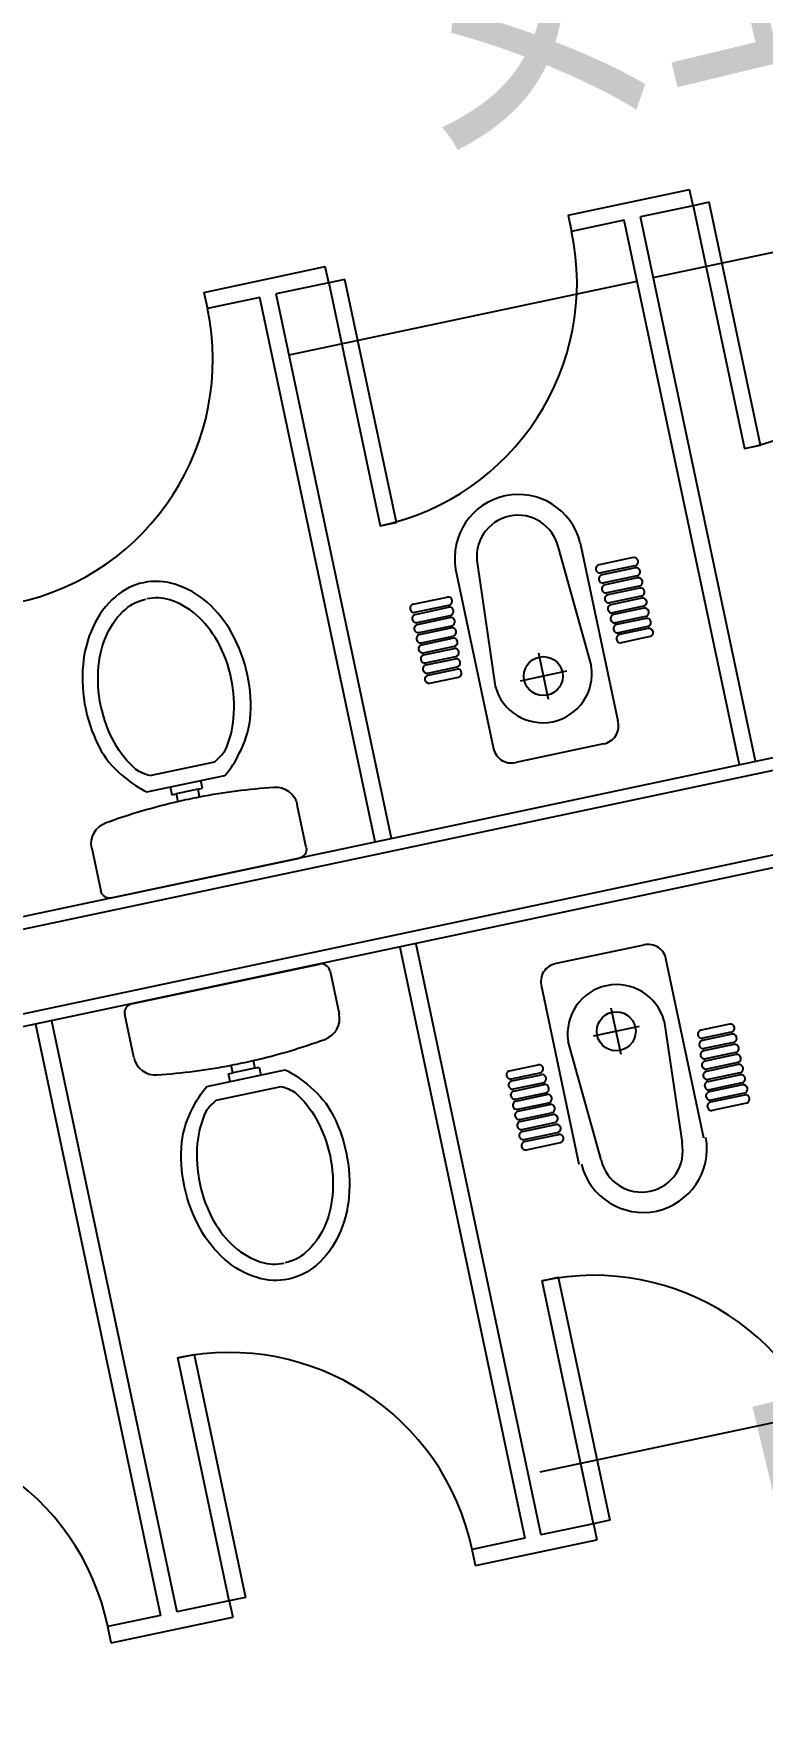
# Model space of a CAD drawing. Header units: millimetres. Extents: x 347599 to 1495443, y -100002 to 152717.
# Drawn here: x 1334863 to 1336624, y 48807 to 52884 of the extents above; entities that cross this region are included whole.
import ezdxf

# ---------------------------------------------------------------- set-up
doc = ezdxf.new("R2010")
doc.units = ezdxf.units.MM
doc.header["$LTSCALE"] = 1000
doc.header["$PDMODE"] = 1
doc.layers.get('0').update_dxf_attribs({"linetype": 'CONTINUOUS'})
doc.layers.get('Defpoints').update_dxf_attribs({"linetype": 'CONTINUOUS'})
for name, color, linetype in [('A—墙体', 7, 'CONTINUOUS'), ('A—轴线、尺寸', 1, 'CONTINUOUS'), ('I—平面—卫生间隔断（不到顶）', 48, 'CONTINUOUS'), ('I—平面—文字', 40, 'CONTINUOUS'), ('I—平面—洁具2', 44, 'CONTINUOUS'), ('I—平面—装饰面层线', 192, 'CONTINUOUS'), ('I—平面—踏步', 80, 'CONTINUOUS'), ('轴线100', 1, 'CONTINUOUS')]:
    doc.layers.add(name, color=color, linetype=linetype)
doc.styles.add('ARIAL', font='simhei.ttf', dxfattribs={"width": 0.9})
doc.styles.add('XD2008', font='simhei.ttf', dxfattribs={"width": 0.7})
doc.dimstyles.new('200', dxfattribs={"dimscale": 200, "dimtxt": 2.5, "dimasz": 2, "dimexe": 1, "dimexo": 1, "dimgap": 0.8, "dimtad": 1, "dimdec": 0, "dimdsep": 46, "dimtxsty": 'ARIAL', "dimblk1": 'ARCHTICK', "dimblk2": 'ARCHTICK', "dimsah": 1, "dimcen": -0.9, "dimdle": 1, "dimclrd": 256, "dimclre": 256, "dimclrt": 40, "dimaunit": 1, "dimadec": 0, "dimazin": 0, "dimtfac": 0.35, "dimtdec": 0, "dimtix": 1, "dimtmove": 2, "dimatfit": 3, "dimldrblk": 'ARCHTICK', "dimfxl": 0, "dimtvp": 0.8, "dimtolj": 1, "dimtzin": 0, "dimarcsym": 0})
doc.dimstyles.new('副本 100', dxfattribs={"dimscale": 100, "dimtxt": 2.5, "dimasz": 2, "dimexe": 1, "dimexo": 1, "dimgap": 0.8, "dimtad": 1, "dimdec": 0, "dimdsep": 46, "dimtxsty": 'ARIAL', "dimblk1": 'ARCHTICK', "dimblk2": 'ARCHTICK', "dimsah": 1, "dimcen": -0.9, "dimdle": 1, "dimclrd": 256, "dimclre": 256, "dimclrt": 40, "dimaunit": 1, "dimadec": 0, "dimazin": 0, "dimtfac": 0.35, "dimtdec": 0, "dimtix": 1, "dimtmove": 2, "dimatfit": 3, "dimldrblk": 'ARCHTICK', "dimfxl": 0, "dimtvp": 0.8, "dimtolj": 1, "dimtzin": 0, "dimarcsym": 0})

# ---------------------------------------------------------------- blocks, each defined once
blk = doc.blocks.new('_ArchTick')
at = {"color": 0, "linetype": 'ByBlock', "const_width": 0.4}
blk.add_lwpolyline([(-0.5, -0.5), (0.5, 0.5)], dxfattribs=at)
blk = doc.blocks.new('*D208')
at = {"layer": 'A—轴线、尺寸', "linetype": 'ByBlock', "lineweight": -2}
for p, q in [((1320932.1, 93756.1), (1314573, 92410)), ((1314727.3, 92647.1), (1332983.4, 6408.2)), ((1339105.1, 7908.6), (1332746.3, 6562.5))]:
    blk.add_line(p, q, dxfattribs=at)
at = {"layer": 'Defpoints', "color": 0, "linetype": 'ByBlock'}
for p in [(1321127.8, 93797.6), (1339300.8, 7950), (1332942, 6603.9)]:
    blk.add_point(p, dxfattribs=at)
at = {"layer": 'A—轴线、尺寸', "linetype": 'ByBlock', "lineweight": -2, "xscale": 400, "yscale": 400, "zscale": 400}
for p, rotation in [((1314768.7, 92451.4), 101.9526484623862), ((1332942, 6603.9), 281.9526484623862)]:
    blk.add_blockref('_ArchTick', p, dxfattribs=dict(at, rotation=rotation))
at = {"layer": 'A—轴线、尺寸', "color": 40, "linetype": 'ByBlock', "insert": (1324259.2, 49613.1), "char_height": 500, "attachment_point": 5, "rotation": 281.9526, "style": 'ARIAL'}
blk.add_mtext('\\A1;87750', dxfattribs=at)
blk = doc.blocks.new('matong')
at = {"layer": 'I—平面—洁具2'}
for p, q in [((-0.43, 0), (0.43, 0)), ((-0.47, -0.2353), (-0.47, -0.04)), ((0.47, -0.04), (0.47, -0.2353)), ((-0.05, -0.3957), (-0.05, -0.3605)), ((0.05, -0.3605), (0.05, -0.3957)), ((-0.1763, -0.431), (0.1809, -0.431)), ((-0.07, -0.3957), (-0.05, -0.3957)), ((-0.07, -0.431), (-0.07, -0.3957)), ((0.05, -0.3957), (-0.05, -0.3957)), ((0.05, -0.3957), (0.07, -0.3957)), ((0.07, -0.3957), (0.07, -0.431)), ((-0.1484, -0.4997), (0.1484, -0.4997))]:
    blk.add_line(p, q, dxfattribs=at)
for points in [[(0.0023, -1.35, -0.128381), (-0.1331, -1.3146, -0.106268), (-0.2594, -1.2034, -0.085065), (-0.3382, -1.047, -0.074422), (-0.3678, -0.8494, -0.074422), (-0.3382, -0.6518, -0.093985), (-0.2594, -0.5143, -0.073872), (-0.1763, -0.431, -0.130921)], [(0.1809, -0.431, -0.073872), (0.264, -0.5143, -0.093985), (0.3428, -0.6518, -0.074422), (0.3724, -0.8494, -0.074422), (0.3428, -1.047, -0.085065), (0.264, -1.2034, -0.106268), (0.1378, -1.3146, -0.128381), (0.0023, -1.35, -0.130921)], [(-0.1484, -0.4997, 0.073654), (-0.2043, -0.5395, 0.085065), (-0.2718, -0.6735, 0.074422), (-0.2982, -0.8494, 0.074422), (-0.2718, -1.0253, 0.085065), (-0.2043, -1.1593, 0.106268), (-0.1015, -1.2499, 0.128381), (-0.0023, -1.2758, 0.131396)], [(0.1484, -0.4997, -0.073654), (0.2043, -0.5395, -0.085065), (0.2718, -0.6735, -0.074422), (0.2982, -0.8494, -0.074422), (0.2718, -1.0253, -0.085065), (0.2043, -1.1593, -0.106268), (0.1015, -1.2499, -0.128381), (0.0023, -1.2758, -0.131396)]]:
    blk.add_lwpolyline(points, format="xyb", dxfattribs=at)
for centre, radius, start, end in [((-0.43, -0.04), 0.04, 90, 180), ((0.43, -0.04), 0.04, 0, 90), ((-0.37, -0.2353), 0.1, 180, 262.06814), ((0.37, -0.2353), 0.1, 277.93186, 0), ((0, 2.4203), 2.7813, 262.06814, 268.96991), ((0, 2.4203), 2.7813, 268.96991, 271.03009), ((0, 2.4203), 2.7813, 271.03009, 277.93186)]:
    blk.add_arc(centre, radius, start, end, dxfattribs=at)
blk = doc.blocks.new('*D456')
at = {"layer": 'Defpoints', "color": 0, "linetype": 'Continuous'}
for p in [(1321127.8, 93797.6), (1339300.8, 7950), (1332942, 6603.9)]:
    blk.add_point(p, dxfattribs=at)
at = {"layer": '轴线100', "linetype": 'Continuous', "lineweight": -2}
for p, q in [((1321029.9, 93776.9), (1314670.9, 92430.7)), ((1314748, 92549.2), (1332962.7, 6506.1)), ((1339202.9, 7929.3), (1332844.2, 6583.2))]:
    blk.add_line(p, q, dxfattribs=at)
at = {"layer": '轴线100', "linetype": 'Continuous', "lineweight": -2, "xscale": 200, "yscale": 200, "zscale": 200}
for p, rotation in [((1314768.7, 92451.4), 101.9526484623766), ((1332942, 6603.9), 281.9526484623766)]:
    blk.add_blockref('_ArchTick', p, dxfattribs=dict(at, rotation=rotation))
at = {"layer": '轴线100', "color": 40, "linetype": 'Continuous', "insert": (1324082, 49575.6), "char_height": 300, "attachment_point": 5, "rotation": 281.9526, "style": 'ARIAL'}
blk.add_mtext('\\A1;87750', dxfattribs=at)

msp = doc.modelspace()

# ---------------------------------------------------------------- linework, layer by layer
at = {"layer": 'A—墙体'}
for p, q in [((1333124.4, 50153.8), (1341552.6, 51938.2)), ((1333124.4, 50153.8), (1341552.6, 51938.2)), ((1333083, 50349.4), (1339246.1, 51654.3)), ((1333083, 50349.4), (1339246.1, 51654.3))]:
    msp.add_line(p, q, dxfattribs=at)
at = {"layer": 'I—平面—卫生间隔断（不到顶）', "ltscale": 3}
for p, q in [((1336155.1, 52446), (1336448.6, 52508.1)), ((1336155.1, 52446), (1336448.6, 52508.1)), ((1336155.1, 52446), (1336448.6, 52508.1)), ((1336155.1, 52446), (1336448.6, 52508.1)), ((1336456.9, 52469), (1336448.6, 52508.1)), ((1336155.1, 52446), (1336163.4, 52406.9)), ((1336456.9, 52469), (1336329.7, 52442.1)), ((1336456.9, 52469), (1336329.7, 52442.1)), ((1336456.9, 52469), (1336329.7, 52442.1)), ((1336608.2, 51126.5), (1336329.7, 52442.1)), ((1336290.6, 52433.8), (1336163.4, 52406.9)), ((1336290.6, 52433.8), (1336163.4, 52406.9)), ((1336569.1, 51118.2), (1336290.6, 52433.8)), ((1335274.6, 52259.6), (1335568.1, 52321.7)), ((1335274.6, 52259.6), (1335568.1, 52321.7)), ((1335274.6, 52259.6), (1335568.1, 52321.7)), ((1335274.6, 52259.6), (1335568.1, 52321.7)), ((1335576.4, 52282.6), (1335568.1, 52321.7)), ((1335576.4, 52282.6), (1335449.2, 52255.7)), ((1335576.4, 52282.6), (1335449.2, 52255.7)), ((1335576.4, 52282.6), (1335449.2, 52255.7)), ((1335274.6, 52259.6), (1335282.9, 52220.4)), ((1335410.1, 52247.4), (1335282.9, 52220.4)), ((1335410.1, 52247.4), (1335282.9, 52220.4)), ((1335688.6, 50931.8), (1335410.1, 52247.4)), ((1335727.8, 50940.1), (1335449.2, 52255.7)), ((1335786.9, 50685.9), (1336089.3, 49257.6)), ((1335747.8, 50677.7), (1336050.2, 49249.3)), ((1334867.3, 50491.3), (1335169.7, 49062.9)), ((1334906.4, 50499.5), (1335208.8, 49071.2)), ((1336216.5, 49284.5), (1336089.3, 49257.6)), ((1336216.5, 49284.5), (1336089.3, 49257.6)), ((1336216.5, 49284.5), (1336089.3, 49257.6)), ((1336216.5, 49284.5), (1336224.7, 49245.4)), ((1336050.2, 49249.3), (1335923, 49222.4)), ((1336050.2, 49249.3), (1335923, 49222.4)), ((1335931.3, 49183.3), (1335923, 49222.4)), ((1335931.3, 49183.3), (1336224.7, 49245.4)), ((1335931.3, 49183.3), (1336224.7, 49245.4)), ((1335931.3, 49183.3), (1336224.7, 49245.4)), ((1335931.3, 49183.3), (1336224.7, 49245.4)), ((1335336, 49098.1), (1335208.8, 49071.2)), ((1335336, 49098.1), (1335208.8, 49071.2)), ((1335336, 49098.1), (1335208.8, 49071.2)), ((1335336, 49098.1), (1335344.3, 49059)), ((1335169.7, 49062.9), (1335042.5, 49036)), ((1335169.7, 49062.9), (1335042.5, 49036)), ((1335050.8, 48996.9), (1335344.3, 49059)), ((1335050.8, 48996.9), (1335344.3, 49059)), ((1335050.8, 48996.9), (1335344.3, 49059)), ((1335050.8, 48996.9), (1335344.3, 49059)), ((1335050.8, 48996.9), (1335042.5, 49036))]:
    msp.add_line(p, q, dxfattribs=at)
for points in [[(1336496, 52477.3), (1336456.9, 52469), (1336581.2, 51882), (1336620.3, 51890.3)], [(1335615.6, 52290.9), (1335576.4, 52282.6), (1335700.7, 51695.6), (1335739.8, 51703.9)], [(1336255.6, 49292.8), (1336216.5, 49284.5), (1336092.2, 49871.5), (1336131.3, 49879.8)], [(1335375.1, 49106.4), (1335336, 49098.1), (1335211.7, 49685.1), (1335250.8, 49693.4)]]:
    msp.add_lwpolyline(points, close=True, dxfattribs=at)
for centre, start, end in [((1336456.9, 52469), 281.9532, 11.9532), ((1335576.4, 52282.6), 281.9532, 11.9532), ((1334695.9, 52096.2), 281.9532, 11.9532), ((1336216.5, 49284.5), 11.9536, 101.9536), ((1335336, 49098.1), 11.9536, 101.9536), ((1334455.5, 48911.7), 11.9536, 101.9536)]:
    msp.add_arc(centre, 600, start, end, dxfattribs=at)
at = {"layer": 'I—平面—洁具2'}
for p, q in [((1336211.1, 51356.9), (1336131.5, 51643)), ((1336184.3, 51654.2), (1336275.2, 51224.7)), ((1335883.1, 51590.4), (1335974, 51161)), ((1335935.9, 51601.6), (1335979, 51307.8)), ((1336222.3, 51589.3), (1336222.3, 51589.3)), ((1336312.3, 51618.6), (1336230, 51601.2)), ((1336316.4, 51599), (1336234.1, 51581.6)), ((1336317.5, 51594.1), (1336237.1, 51577.1)), ((1336324.1, 51610.9), (1336324.1, 51610.9)), ((1336329.3, 51586.4), (1336329.3, 51586.4)), ((1336229.4, 51565.3), (1336229.4, 51565.3)), ((1336236.4, 51541.2), (1336236.4, 51541.2)), ((1336321.6, 51574.6), (1336241.2, 51557.6)), ((1336322.6, 51569.7), (1336244.2, 51553.1)), ((1336326.8, 51550.1), (1336248.3, 51533.5)), ((1336327.8, 51545.2), (1336251.2, 51529)), ((1336334.5, 51562), (1336334.5, 51562)), ((1336339.7, 51537.5), (1336339.7, 51537.5)), ((1335780.5, 51506), (1335862.8, 51523.5)), ((1335780.5, 51506), (1335862.8, 51523.5)), ((1335784.7, 51486.5), (1335866.9, 51503.9)), ((1335784.7, 51486.5), (1335866.9, 51503.9)), ((1335785.7, 51481.6), (1335866.1, 51498.6)), ((1335785.7, 51481.6), (1335866.1, 51498.6)), ((1335874.7, 51515.7), (1335874.7, 51515.7)), ((1335874.7, 51515.7), (1335874.7, 51515.7)), ((1336243.5, 51517.2), (1336243.5, 51517.2)), ((1336331.9, 51525.7), (1336255.4, 51509.5)), ((1336333, 51520.8), (1336258.3, 51505)), ((1336337.1, 51501.2), (1336262.5, 51485.4)), ((1336344.8, 51513.1), (1336344.8, 51513.1)), ((1335772.8, 51494.2), (1335772.8, 51494.2)), ((1335772.8, 51494.2), (1335772.8, 51494.2)), ((1335778, 51469.7), (1335778, 51469.7)), ((1335778, 51469.7), (1335778, 51469.7)), ((1335789.8, 51462), (1335870.2, 51479)), ((1335789.8, 51462), (1335870.2, 51479)), ((1335790.9, 51457.1), (1335869.4, 51473.7)), ((1335790.9, 51457.1), (1335869.4, 51473.7)), ((1335877.9, 51490.9), (1335877.9, 51490.9)), ((1335877.9, 51490.9), (1335877.9, 51490.9)), ((1335881.2, 51466), (1335881.2, 51466)), ((1335881.2, 51466), (1335881.2, 51466)), ((1336250.6, 51493.1), (1336250.6, 51493.1)), ((1336257.7, 51469.1), (1336257.7, 51469.1)), ((1336261.5, 51469.9), (1336261.5, 51469.9)), ((1336338.2, 51496.3), (1336265.4, 51480.9)), ((1336342.3, 51476.7), (1336269.5, 51461.3)), ((1336343.3, 51471.9), (1336272.5, 51456.9)), ((1336350, 51488.6), (1336350, 51488.6)), ((1336355.2, 51464.1), (1336355.2, 51464.1)), ((1335783.2, 51445.3), (1335783.2, 51445.3)), ((1335783.2, 51445.3), (1335783.2, 51445.3)), ((1335788.3, 51420.8), (1335788.3, 51420.8)), ((1335788.3, 51420.8), (1335788.3, 51420.8)), ((1335795, 51437.6), (1335873.5, 51454.2)), ((1335795, 51437.6), (1335873.5, 51454.2)), ((1335796.1, 51432.7), (1335872.6, 51448.9)), ((1335796.1, 51432.7), (1335872.6, 51448.9)), ((1335800.2, 51413.1), (1335876.8, 51429.3)), ((1335800.2, 51413.1), (1335876.8, 51429.3)), ((1335801.2, 51408.2), (1335875.9, 51424)), ((1335801.2, 51408.2), (1335875.9, 51424)), ((1335884.5, 51441.2), (1335884.5, 51441.2)), ((1335884.5, 51441.2), (1335884.5, 51441.2)), ((1335887.8, 51416.3), (1335887.8, 51416.3)), ((1335887.8, 51416.3), (1335887.8, 51416.3)), ((1336264.8, 51445), (1336264.8, 51445)), ((1336266.7, 51445.4), (1336266.7, 51445.4)), ((1336271.8, 51420.9), (1336271.8, 51420.9)), ((1336347.5, 51452.3), (1336276.6, 51437.3)), ((1336348.5, 51447.4), (1336279.5, 51432.8)), ((1336360.4, 51439.7), (1336360.4, 51439.7)), ((1335793.5, 51396.3), (1335793.5, 51396.3)), ((1335793.5, 51396.3), (1335793.5, 51396.3)), ((1335805.4, 51388.6), (1335880.1, 51404.4)), ((1335805.4, 51388.6), (1335880.1, 51404.4)), ((1335806.4, 51383.7), (1335879.2, 51399.2)), ((1335806.4, 51383.7), (1335879.2, 51399.2)), ((1335810.6, 51364.2), (1335883.3, 51379.6)), ((1335810.6, 51364.2), (1335883.3, 51379.6)), ((1335811.6, 51359.3), (1335882.5, 51374.3)), ((1335811.6, 51359.3), (1335882.5, 51374.3)), ((1335887.2, 51390.6), (1335887.2, 51390.6)), ((1335887.2, 51390.6), (1335887.2, 51390.6)), ((1335891, 51391.4), (1335891, 51391.4)), ((1335891, 51391.4), (1335891, 51391.4)), ((1336083.2, 51388.3), (1336106.9, 51276.5)), ((1335798.7, 51371.9), (1335798.7, 51371.9)), ((1335798.7, 51371.9), (1335798.7, 51371.9)), ((1335803.9, 51347.4), (1335803.9, 51347.4)), ((1335803.9, 51347.4), (1335803.9, 51347.4)), ((1335815.7, 51339.7), (1335886.6, 51354.7)), ((1335815.7, 51339.7), (1335886.6, 51354.7)), ((1335816.8, 51334.8), (1335885.7, 51349.4)), ((1335816.8, 51334.8), (1335885.7, 51349.4)), ((1335892.4, 51366.2), (1335892.4, 51366.2)), ((1335892.4, 51366.2), (1335892.4, 51366.2)), ((1335894.3, 51366.6), (1335894.3, 51366.6)), ((1335894.3, 51366.6), (1335894.3, 51366.6)), ((1335897.6, 51341.7), (1335897.6, 51341.7)), ((1335897.6, 51341.7), (1335897.6, 51341.7)), ((1336151, 51344.2), (1336039.2, 51320.5)), ((1335809.1, 51323), (1335809.1, 51323)), ((1335809.1, 51323), (1335809.1, 51323)), ((1335820.9, 51315.3), (1335889.9, 51329.9)), ((1335820.9, 51315.3), (1335889.9, 51329.9)), ((1336240.5, 51168.9), (1336028.3, 51124)), ((1336337.9, 50682.7), (1336125.7, 50637.7)), ((1336483.2, 50216.3), (1336392.2, 50645.7)), ((1336182, 50152.5), (1336091.1, 50581.9)), ((1336283, 50418.4), (1336259.3, 50530.2)), ((1336327.1, 50486.1), (1336215.3, 50462.5)), ((1336387.2, 50498.9), (1336430.4, 50205.1)), ((1336557.2, 50483.7), (1336557.2, 50483.7)), ((1336234.8, 50163.7), (1336155.1, 50449.7)), ((1336468.7, 50465), (1336468.7, 50465)), ((1336472, 50440.1), (1336472, 50440.1)), ((1336473.9, 50440.5), (1336473.9, 50440.5)), ((1336550.5, 50467), (1336479.7, 50452)), ((1336549.5, 50471.9), (1336480.5, 50457.3)), ((1336555.7, 50442.5), (1336482.9, 50427.1)), ((1336554.7, 50447.4), (1336483.8, 50432.4)), ((1336562.4, 50459.3), (1336562.4, 50459.3)), ((1336475.2, 50415.3), (1336475.2, 50415.3)), ((1336479, 50416.1), (1336479, 50416.1)), ((1336560.9, 50418.1), (1336486.2, 50402.3)), ((1336559.9, 50423), (1336487.1, 50407.5)), ((1336565, 50398.5), (1336490.4, 50382.7)), ((1336567.6, 50434.8), (1336567.6, 50434.8)), ((1336572.8, 50410.4), (1336572.8, 50410.4)), ((1336005.9, 50366.9), (1336005.9, 50366.9)), ((1336005.9, 50366.9), (1336005.9, 50366.9)), ((1336013.6, 50378.8), (1336082.6, 50393.4)), ((1336013.6, 50378.8), (1336082.6, 50393.4)), ((1336017.8, 50359.2), (1336086.7, 50373.8)), ((1336017.8, 50359.2), (1336086.7, 50373.8)), ((1336018.8, 50354.3), (1336089.7, 50369.4)), ((1336018.8, 50354.3), (1336089.7, 50369.4)), ((1336094.5, 50385.7), (1336094.5, 50385.7)), ((1336094.5, 50385.7), (1336094.5, 50385.7)), ((1336099.6, 50361.2), (1336099.6, 50361.2)), ((1336099.6, 50361.2), (1336099.6, 50361.2)), ((1336101.5, 50361.6), (1336101.5, 50361.6)), ((1336101.5, 50361.6), (1336101.5, 50361.6)), ((1336478.5, 50390.4), (1336478.5, 50390.4)), ((1336481.8, 50365.5), (1336481.8, 50365.5)), ((1336566.1, 50393.6), (1336489.5, 50377.4)), ((1336571.3, 50369.2), (1336492.8, 50352.5)), ((1336570.2, 50374), (1336493.7, 50357.8)), ((1336577.9, 50385.9), (1336577.9, 50385.9)), ((1336583.1, 50361.4), (1336583.1, 50361.4)), ((1336011.1, 50342.5), (1336011.1, 50342.5)), ((1336011.1, 50342.5), (1336011.1, 50342.5)), ((1336016.3, 50318), (1336016.3, 50318)), ((1336016.3, 50318), (1336016.3, 50318)), ((1336023, 50334.8), (1336093.8, 50349.8)), ((1336023, 50334.8), (1336093.8, 50349.8)), ((1336024, 50329.9), (1336096.8, 50345.3)), ((1336024, 50329.9), (1336096.8, 50345.3)), ((1336028.1, 50310.3), (1336100.9, 50325.7)), ((1336028.1, 50310.3), (1336100.9, 50325.7)), ((1336029.2, 50305.4), (1336103.8, 50321.3)), ((1336029.2, 50305.4), (1336103.8, 50321.3)), ((1336104.8, 50336.8), (1336104.8, 50336.8)), ((1336104.8, 50336.8), (1336104.8, 50336.8)), ((1336108.6, 50337.6), (1336108.6, 50337.6)), ((1336108.6, 50337.6), (1336108.6, 50337.6)), ((1336485.1, 50340.7), (1336485.1, 50340.7)), ((1336488.4, 50315.8), (1336488.4, 50315.8)), ((1336576.4, 50344.7), (1336496.1, 50327.7)), ((1336575.4, 50349.6), (1336496.9, 50333)), ((1336581.6, 50320.2), (1336499.4, 50302.8)), ((1336580.6, 50325.1), (1336500.2, 50308.1)), ((1336588.3, 50337), (1336588.3, 50337)), ((1336021.5, 50293.6), (1336021.5, 50293.6)), ((1336021.5, 50293.6), (1336021.5, 50293.6)), ((1336033.3, 50285.9), (1336108, 50301.7)), ((1336033.3, 50285.9), (1336108, 50301.7)), ((1336034.4, 50281), (1336110.9, 50297.2)), ((1336034.4, 50281), (1336110.9, 50297.2)), ((1336038.5, 50261.4), (1336115.1, 50277.6)), ((1336038.5, 50261.4), (1336115.1, 50277.6)), ((1336115.7, 50313.5), (1336115.7, 50313.5)), ((1336115.7, 50313.5), (1336115.7, 50313.5)), ((1336122.8, 50289.5), (1336122.8, 50289.5)), ((1336122.8, 50289.5), (1336122.8, 50289.5)), ((1336491.6, 50291), (1336491.6, 50291)), ((1336585.8, 50300.7), (1336503.5, 50283.2)), ((1336593.5, 50312.5), (1336593.5, 50312.5)), ((1336026.6, 50269.1), (1336026.6, 50269.1)), ((1336026.6, 50269.1), (1336026.6, 50269.1)), ((1336031.8, 50244.7), (1336031.8, 50244.7)), ((1336031.8, 50244.7), (1336031.8, 50244.7)), ((1336039.5, 50256.5), (1336118, 50273.1)), ((1336039.5, 50256.5), (1336118, 50273.1)), ((1336043.7, 50237), (1336122.2, 50253.6)), ((1336043.7, 50237), (1336122.2, 50253.6)), ((1336044.7, 50232.1), (1336125.1, 50249.1)), ((1336044.7, 50232.1), (1336125.1, 50249.1)), ((1336129.9, 50265.4), (1336129.9, 50265.4)), ((1336129.9, 50265.4), (1336129.9, 50265.4)), ((1336136.9, 50241.4), (1336136.9, 50241.4)), ((1336136.9, 50241.4), (1336136.9, 50241.4)), ((1336037, 50220.2), (1336037, 50220.2)), ((1336037, 50220.2), (1336037, 50220.2)), ((1336042.2, 50195.7), (1336042.2, 50195.7)), ((1336042.2, 50195.7), (1336042.2, 50195.7)), ((1336048.9, 50212.5), (1336129.2, 50229.5)), ((1336048.9, 50212.5), (1336129.2, 50229.5)), ((1336049.9, 50207.6), (1336132.2, 50225)), ((1336049.9, 50207.6), (1336132.2, 50225)), ((1336054, 50188), (1336136.3, 50205.5)), ((1336054, 50188), (1336136.3, 50205.5)), ((1336144, 50217.3), (1336144, 50217.3)), ((1336144, 50217.3), (1336144, 50217.3))]:
    msp.add_line(p, q, dxfattribs=at)
for points in [[(1336352.7, 51427.8), (1336283.7, 51413.2)], [(1336545.4, 50491.4), (1336476.4, 50476.8)]]:
    msp.add_lwpolyline(points, dxfattribs=at)
for centre in [(1336095.1, 51332.4), (1336271.2, 50474.3)]:
    msp.add_circle(centre, 47.1, dxfattribs=at)
for centre, radius, start, end in [((1336034.8, 51617.1), 154, 13.9319, 189.9742), ((1336034, 51621), 100, 12.728, 191.1781), ((1336314.3, 51608.8), 10, 11.953, 101.953), ((1336232.1, 51591.4), 10, 101.953, 191.953), ((1336232.1, 51591.4), 10, 191.953, 281.953), ((1336314.3, 51608.8), 10, 281.953, 11.953), ((1336319.5, 51584.4), 10, 11.953, 101.953), ((1336319.5, 51584.4), 10, 281.953, 11.953), ((1336239.1, 51567.3), 10, 101.953, 191.953), ((1336239.1, 51567.3), 10, 191.953, 281.953), ((1336246.2, 51543.3), 10, 101.953, 191.953), ((1336246.2, 51543.3), 10, 191.953, 281.953), ((1336324.7, 51559.9), 10, 11.953, 101.953), ((1336324.7, 51559.9), 10, 281.953, 11.953), ((1336329.9, 51535.4), 10, 11.953, 101.953), ((1336329.9, 51535.4), 10, 281.953, 11.953), ((1335782.6, 51496.3), 10, 101.953, 191.953), ((1335782.6, 51496.3), 10, 101.953, 191.953), ((1335864.9, 51513.7), 10, 11.953, 101.953), ((1335864.9, 51513.7), 10, 11.953, 101.953), ((1335868.1, 51488.8), 10, 11.953, 101.953), ((1335868.1, 51488.8), 10, 11.953, 101.953), ((1335864.9, 51513.7), 10, 281.953, 11.953), ((1335864.9, 51513.7), 10, 281.953, 11.953), ((1336253.3, 51519.2), 10, 101.953, 191.953), ((1336253.3, 51519.2), 10, 191.953, 281.953), ((1336260.4, 51495.2), 10, 101.953, 191.953), ((1336335.1, 51511), 10, 11.953, 101.953), ((1336335.1, 51511), 10, 281.953, 11.953), ((1336340.2, 51486.5), 10, 11.953, 101.953), ((1335782.6, 51496.3), 10, 191.953, 281.953), ((1335782.6, 51496.3), 10, 191.953, 281.953), ((1335787.8, 51471.8), 10, 101.953, 191.953), ((1335787.8, 51471.8), 10, 101.953, 191.953), ((1335787.8, 51471.8), 10, 191.953, 281.953), ((1335787.8, 51471.8), 10, 191.953, 281.953), ((1335793, 51447.3), 10, 101.953, 191.953), ((1335793, 51447.3), 10, 101.953, 191.953), ((1335871.4, 51463.9), 10, 11.953, 101.953), ((1335871.4, 51463.9), 10, 11.953, 101.953), ((1335868.1, 51488.8), 10, 281.953, 11.953), ((1335868.1, 51488.8), 10, 281.953, 11.953), ((1335871.4, 51463.9), 10, 281.953, 11.953), ((1335871.4, 51463.9), 10, 281.953, 11.953), ((1336260.4, 51495.2), 10, 191.953, 281.953), ((1336267.5, 51471.1), 10, 101.953, 191.953), ((1336267.5, 51471.1), 10, 191.953, 281.953), ((1336274.5, 51447.1), 10, 101.953, 191.953), ((1336340.2, 51486.5), 10, 281.953, 11.953), ((1336345.4, 51462.1), 10, 11.953, 101.953), ((1336345.4, 51462.1), 10, 281.953, 11.953), ((1335793, 51447.3), 10, 191.953, 281.953), ((1335793, 51447.3), 10, 191.953, 281.953), ((1335798.1, 51422.9), 10, 101.953, 191.953), ((1335798.1, 51422.9), 10, 101.953, 191.953), ((1335798.1, 51422.9), 10, 191.953, 281.953), ((1335798.1, 51422.9), 10, 191.953, 281.953), ((1335874.7, 51439.1), 10, 11.953, 101.953), ((1335874.7, 51439.1), 10, 11.953, 101.953), ((1335878, 51414.2), 10, 11.953, 101.953), ((1335878, 51414.2), 10, 11.953, 101.953), ((1335874.7, 51439.1), 10, 281.953, 11.953), ((1335874.7, 51439.1), 10, 281.953, 11.953), ((1335878, 51414.2), 10, 281.953, 11.953), ((1335878, 51414.2), 10, 281.953, 11.953), ((1336274.5, 51447.1), 10, 191.953, 281.953), ((1336281.6, 51423), 10, 101.953, 191.953), ((1336281.6, 51423), 10, 191.953, 281.953), ((1336350.6, 51437.6), 10, 11.953, 101.953), ((1336350.6, 51437.6), 10, 281.953, 11.953), ((1335803.3, 51398.4), 10, 101.953, 191.953), ((1335803.3, 51398.4), 10, 101.953, 191.953), ((1335803.3, 51398.4), 10, 191.953, 281.953), ((1335803.3, 51398.4), 10, 191.953, 281.953), ((1335808.5, 51374), 10, 101.953, 191.953), ((1335808.5, 51374), 10, 101.953, 191.953), ((1335881.3, 51389.4), 10, 11.953, 101.953), ((1335881.3, 51389.4), 10, 11.953, 101.953), ((1335884.5, 51364.5), 10, 11.953, 101.953), ((1335884.5, 51364.5), 10, 11.953, 101.953), ((1335881.3, 51389.4), 10, 281.953, 11.953), ((1335881.3, 51389.4), 10, 281.953, 11.953), ((1335808.5, 51374), 10, 191.953, 281.953), ((1335808.5, 51374), 10, 191.953, 281.953), ((1335813.7, 51349.5), 10, 101.953, 191.953), ((1335813.7, 51349.5), 10, 101.953, 191.953), ((1335813.7, 51349.5), 10, 191.953, 281.953), ((1335813.7, 51349.5), 10, 191.953, 281.953), ((1335818.8, 51325), 10, 101.953, 191.953), ((1335818.8, 51325), 10, 101.953, 191.953), ((1335887.8, 51339.6), 10, 11.953, 101.953), ((1335887.8, 51339.6), 10, 11.953, 101.953), ((1335884.5, 51364.5), 10, 281.953, 11.953), ((1335884.5, 51364.5), 10, 281.953, 11.953), ((1335887.8, 51339.6), 10, 281.953, 11.953), ((1335887.8, 51339.6), 10, 281.953, 11.953), ((1336093.7, 51338.5), 118.8, 195.0018, 8.9043), ((1335818.8, 51325), 10, 191.953, 281.953), ((1335818.8, 51325), 10, 191.953, 281.953), ((1336233.3, 51212.1), 43.8, 279.5403, 16.8079), ((1336017.4, 51166.4), 43.8, 187.0981, 284.3657), ((1336348.8, 50640.3), 43.8, 7.1058, 104.3734), ((1336132.9, 50594.5), 43.8, 99.548, 196.8156), ((1336272.5, 50468.1), 118.8, 15.0094, 188.9119), ((1336547.4, 50481.7), 10, 11.9607, 101.9607), ((1336547.4, 50481.7), 10, 281.9607, 11.9607), ((1336478.5, 50467.1), 10, 101.9607, 191.9607), ((1336478.5, 50467.1), 10, 191.9607, 281.9607), ((1336481.7, 50442.2), 10, 101.9607, 191.9607), ((1336481.7, 50442.2), 10, 191.9607, 281.9607), ((1336552.6, 50457.2), 10, 11.9607, 101.9607), ((1336552.6, 50457.2), 10, 281.9607, 11.9607), ((1336557.8, 50432.7), 10, 11.9607, 101.9607), ((1336485, 50417.3), 10, 101.9607, 191.9607), ((1336485, 50417.3), 10, 191.9607, 281.9607), ((1336488.3, 50392.5), 10, 101.9607, 191.9607), ((1336557.8, 50432.7), 10, 281.9607, 11.9607), ((1336563, 50408.3), 10, 11.9607, 101.9607), ((1336563, 50408.3), 10, 281.9607, 11.9607), ((1336015.7, 50369), 10, 101.9607, 191.9607), ((1336015.7, 50369), 10, 101.9607, 191.9607), ((1336015.7, 50369), 10, 191.9607, 281.9607), ((1336015.7, 50369), 10, 191.9607, 281.9607), ((1336084.7, 50383.6), 10, 11.9607, 101.9607), ((1336084.7, 50383.6), 10, 11.9607, 101.9607), ((1336084.7, 50383.6), 10, 281.9607, 11.9607), ((1336084.7, 50383.6), 10, 281.9607, 11.9607), ((1336091.8, 50359.6), 10, 11.9607, 101.9607), ((1336091.8, 50359.6), 10, 11.9607, 101.9607), ((1336091.8, 50359.6), 10, 281.9607, 11.9607), ((1336091.8, 50359.6), 10, 281.9607, 11.9607), ((1336488.3, 50392.5), 10, 191.9607, 281.9607), ((1336491.6, 50367.6), 10, 101.9607, 191.9607), ((1336491.6, 50367.6), 10, 191.9607, 281.9607), ((1336568.2, 50383.8), 10, 11.9607, 101.9607), ((1336568.2, 50383.8), 10, 281.9607, 11.9607), ((1336573.3, 50359.4), 10, 11.9607, 101.9607), ((1336573.3, 50359.4), 10, 281.9607, 11.9607), ((1336020.9, 50344.6), 10, 101.9607, 191.9607), ((1336020.9, 50344.6), 10, 101.9607, 191.9607), ((1336020.9, 50344.6), 10, 191.9607, 281.9607), ((1336020.9, 50344.6), 10, 191.9607, 281.9607), ((1336026.1, 50320.1), 10, 101.9607, 191.9607), ((1336026.1, 50320.1), 10, 101.9607, 191.9607), ((1336026.1, 50320.1), 10, 191.9607, 281.9607), ((1336026.1, 50320.1), 10, 191.9607, 281.9607), ((1336098.8, 50335.5), 10, 11.9607, 101.9607), ((1336098.8, 50335.5), 10, 11.9607, 101.9607), ((1336098.8, 50335.5), 10, 281.9607, 11.9607), ((1336098.8, 50335.5), 10, 281.9607, 11.9607), ((1336105.9, 50311.5), 10, 11.9607, 101.9607), ((1336105.9, 50311.5), 10, 11.9607, 101.9607), ((1336494.9, 50342.8), 10, 101.9607, 191.9607), ((1336494.9, 50342.8), 10, 191.9607, 281.9607), ((1336498.1, 50317.9), 10, 101.9607, 191.9607), ((1336498.1, 50317.9), 10, 191.9607, 281.9607), ((1336578.5, 50334.9), 10, 11.9607, 101.9607), ((1336578.5, 50334.9), 10, 281.9607, 11.9607), ((1336583.7, 50310.5), 10, 11.9607, 101.9607), ((1336031.2, 50295.6), 10, 101.9607, 191.9607), ((1336031.2, 50295.6), 10, 101.9607, 191.9607), ((1336031.2, 50295.6), 10, 191.9607, 281.9607), ((1336031.2, 50295.6), 10, 191.9607, 281.9607), ((1336036.4, 50271.2), 10, 101.9607, 191.9607), ((1336036.4, 50271.2), 10, 101.9607, 191.9607), ((1336105.9, 50311.5), 10, 281.9607, 11.9607), ((1336105.9, 50311.5), 10, 281.9607, 11.9607), ((1336113, 50287.4), 10, 11.9607, 101.9607), ((1336113, 50287.4), 10, 11.9607, 101.9607), ((1336113, 50287.4), 10, 281.9607, 11.9607), ((1336113, 50287.4), 10, 281.9607, 11.9607), ((1336120.1, 50263.4), 10, 11.9607, 101.9607), ((1336120.1, 50263.4), 10, 11.9607, 101.9607), ((1336501.4, 50293), 10, 101.9607, 191.9607), ((1336501.4, 50293), 10, 191.9607, 281.9607), ((1336583.7, 50310.5), 10, 281.9607, 11.9607), ((1336036.4, 50271.2), 10, 191.9607, 281.9607), ((1336036.4, 50271.2), 10, 191.9607, 281.9607), ((1336041.6, 50246.7), 10, 101.9607, 191.9607), ((1336041.6, 50246.7), 10, 101.9607, 191.9607), ((1336041.6, 50246.7), 10, 191.9607, 281.9607), ((1336041.6, 50246.7), 10, 191.9607, 281.9607), ((1336120.1, 50263.4), 10, 281.9607, 11.9607), ((1336120.1, 50263.4), 10, 281.9607, 11.9607), ((1336127.2, 50239.3), 10, 11.9607, 101.9607), ((1336127.2, 50239.3), 10, 11.9607, 101.9607), ((1336127.2, 50239.3), 10, 281.9607, 11.9607), ((1336127.2, 50239.3), 10, 281.9607, 11.9607), ((1336046.8, 50222.3), 10, 101.9607, 191.9607), ((1336046.8, 50222.3), 10, 101.9607, 191.9607), ((1336046.8, 50222.3), 10, 191.9607, 281.9607), ((1336046.8, 50222.3), 10, 191.9607, 281.9607), ((1336052, 50197.8), 10, 101.9607, 191.9607), ((1336052, 50197.8), 10, 101.9607, 191.9607), ((1336052, 50197.8), 10, 191.9607, 281.9607), ((1336052, 50197.8), 10, 191.9607, 281.9607), ((1336134.2, 50215.2), 10, 11.9607, 101.9607), ((1336134.2, 50215.2), 10, 11.9607, 101.9607), ((1336134.2, 50215.2), 10, 281.9607, 11.9607), ((1336134.2, 50215.2), 10, 281.9607, 11.9607), ((1336336.4, 50190.6), 154, 193.9395, 9.9818), ((1336332.3, 50185.7), 100, 192.7356, 11.1857)]:
    msp.add_arc(centre, radius, start, end, dxfattribs=at)
at = {"layer": 'I—平面—装饰面层线'}
for p, q in [((1333159.9, 50130.6), (1341529.4, 51902.7)), ((1333106.1, 50385), (1339210.6, 51677.5))]:
    msp.add_line(p, q, dxfattribs=at)
at = {"layer": 'I—平面—踏步'}
for p, q in [((1336360.8, 52295.3), (1337202.1, 52473.4)), ((1335480.3, 52108.9), (1336321.7, 52287)), ((1336087.4, 49409.9), (1336919, 49585.9))]:
    msp.add_line(p, q, dxfattribs=at)

# ---------------------------------------------------------------- block references
at = {"layer": 'I—平面—洁具2', "extrusion": (8.28509e-24, 1.16354e-26, -1), "xscale": 539.9999999999994, "yscale": 539.9999999999998, "zscale": -539.9999999999997, "rotation": 168.0466230056238}
msp.add_blockref('matong', (-1335278.2, 50844.7), dxfattribs=at)
at = {"layer": 'I—平面—洁具2', "extrusion": (7.57859e-24, 3.34781e-24, -1), "xscale": -540, "yscale": 539.9999999999998, "zscale": -539.9999999999997, "rotation": 348.0396749824513}
msp.add_blockref('matong', (-1335326.9, 50588.4), dxfattribs=at)

# ---------------------------------------------------------------- texts
at = {"layer": 'I—平面—文字', "linetype": 'ByBlock', "style": 'XD2008', "width": 0.7}
for s, p in [('女卫生间', (1335825.2, 52648.2, 0)), ('男卫生间', (1336666.3, 48920.3, 0))]:
    msp.add_text(s, height=600, rotation=13.5639, dxfattribs=at).set_placement(p)

# ---------------------------------------------------------------- dimensions: what is measured, and where the dimension line sits
at = {"layer": 'A—轴线、尺寸', "linetype": 'ByBlock'}
dim = msp.add_linear_dim(base=(1332942, 6603.9), p1=(1321127.8, 93797.6), p2=(1339300.8, 7950), angle=281.9526, dimstyle='200', dxfattribs=at)
dim.commit()
dim.dimension.update_dxf_attribs({"geometry": '*D208', "text_midpoint": (1324259.2, 49613.1)})
at = {"layer": '轴线100', "linetype": 'Continuous'}
dim = msp.add_linear_dim(base=(1332942, 6603.9), p1=(1321127.8, 93797.6), p2=(1339300.8, 7950), angle=281.9526, dimstyle='副本 100', override={"dimtxt": 3}, dxfattribs=at)
dim.commit()
dim.dimension.update_dxf_attribs({"geometry": '*D456', "text_midpoint": (1324082, 49575.6)})

doc.saveas('drawing.dxf')
